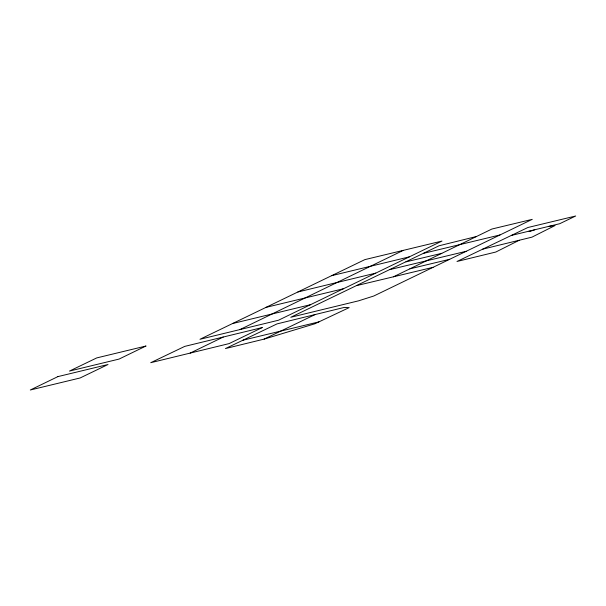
<?xml version="1.0" encoding="UTF-8"?>
<svg xmlns="http://www.w3.org/2000/svg" width="606" height="606" viewBox="0 0 606 606"><rect width="100%" height="100%" fill="white"/><g stroke="black" fill="none" stroke-linecap="round" stroke-linejoin="round"><path stroke-width="0.91" d="M519.251 240.249L495.829 252.028L456.992 261.474L527.864 227.515L575.7 216.001L559.694 223.72L511.32 235.446M190.155 353.093L223.273 337.027M239.915 329.581L403.263 250.376M393.43 276.806L491.898 229.03L532.25 219.349L373.796 296.001L358.616 300.818L290.774 317.271L439.1 245.763L476.475 236.507M343.367 288.767L278.487 320.226L199.972 339.277L364.865 259.618L441.963 241.059L343.526 288.729L266.011 307.371M264.125 339.102L314.938 323.755L349.215 307.59L344.291 307.409L277.033 323.899L225.455 348.564L264.125 339.102L315.082 314.575M534.734 229.772L530.189 231.333L529.03 231.151M482.679 249.164L531.954 237.151L555.028 225.538L548.589 226.409M331.603 275.685L409.33 256.861M297.879 291.978L375.728 273.132M232.545 323.543L310.651 304.651M242.908 340.216L318.9 321.884M423.458 253.353L499.973 234.961M390.105 269.534L466.241 251.285M409.845 268.837L449.644 259.307M356.707 285.585L433.085 267.322M405.944 261.853L441.774 253.346M57.911 376.606L30.3 389.999L80.098 377.977L108.012 364.509L57.911 376.606M145.91 346.041L119.034 359.085L69.478 371.069L96.74 357.911L145.91 346.041M262.209 327.573L229.098 343.602L150.727 362.699L184.747 346.382L262.209 327.573"/></g></svg>
